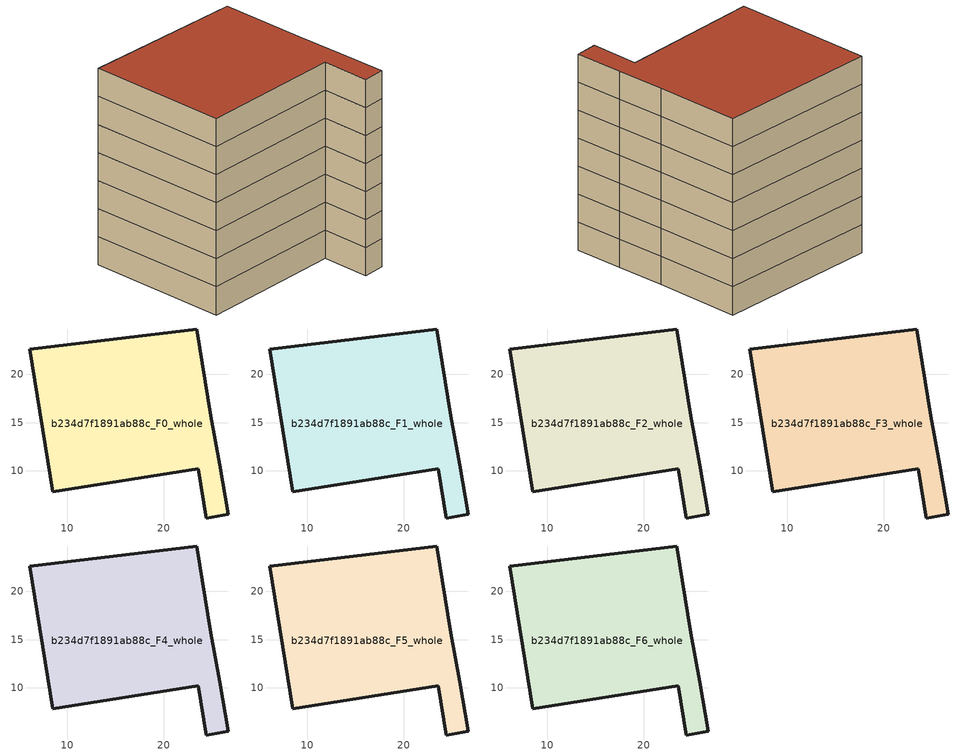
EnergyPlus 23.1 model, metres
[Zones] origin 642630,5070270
b234d7f1891ab88c_F0_whole
 floor ground (EU_floor_Construction): 23.4,24.71 24.9,15.7 25.8,10.6 26.69,5.49 24.39,5.09 23.59,10.2 8.48,7.8 6.09,22.61 z0
 wall outside (EU_wall_Construction): 6.09,22.61 8.48,7.8 23.59,10.2 24.39,5.09 26.69,5.49 25.8,10.6 24.9,15.7 23.4,24.71 6.09,22.61 z0:3
b234d7f1891ab88c_F1_whole
 floor to b234d7f1891ab88c_F0_whole (EU_floor_Construction): 23.4,24.71 24.9,15.7 25.8,10.6 26.69,5.49 24.39,5.09 23.59,10.2 8.48,7.8 6.09,22.61 z3
 wall outside (EU_wall_Construction): 6.09,22.61 8.48,7.8 23.59,10.2 24.39,5.09 26.69,5.49 25.8,10.6 24.9,15.7 23.4,24.71 6.09,22.61 z3:6
b234d7f1891ab88c_F2_whole
 floor to b234d7f1891ab88c_F1_whole (EU_floor_Construction): 23.4,24.71 24.9,15.7 25.8,10.6 26.69,5.49 24.39,5.09 23.59,10.2 8.48,7.8 6.09,22.61 z6
 wall outside (EU_wall_Construction): 6.09,22.61 8.48,7.8 23.59,10.2 24.39,5.09 26.69,5.49 25.8,10.6 24.9,15.7 23.4,24.71 6.09,22.61 z6:9
b234d7f1891ab88c_F3_whole
 floor to b234d7f1891ab88c_F2_whole (EU_floor_Construction): 23.4,24.71 24.9,15.7 25.8,10.6 26.69,5.49 24.39,5.09 23.59,10.2 8.48,7.8 6.09,22.61 z9
 wall outside (EU_wall_Construction): 6.09,22.61 8.48,7.8 23.59,10.2 24.39,5.09 26.69,5.49 25.8,10.6 24.9,15.7 23.4,24.71 6.09,22.61 z9:12
b234d7f1891ab88c_F4_whole
 floor to b234d7f1891ab88c_F3_whole (EU_floor_Construction): 23.4,24.71 24.9,15.7 25.8,10.6 26.69,5.49 24.39,5.09 23.59,10.2 8.48,7.8 6.09,22.61 z12
 wall outside (EU_wall_Construction): 6.09,22.61 8.48,7.8 23.59,10.2 24.39,5.09 26.69,5.49 25.8,10.6 24.9,15.7 23.4,24.71 6.09,22.61 z12:15
b234d7f1891ab88c_F5_whole
 floor to b234d7f1891ab88c_F4_whole (EU_floor_Construction): 23.4,24.71 24.9,15.7 25.8,10.6 26.69,5.49 24.39,5.09 23.59,10.2 8.48,7.8 6.09,22.61 z15
 wall outside (EU_wall_Construction): 6.09,22.61 8.48,7.8 23.59,10.2 24.39,5.09 26.69,5.49 25.8,10.6 24.9,15.7 23.4,24.71 6.09,22.61 z15:18
b234d7f1891ab88c_F6_whole
 floor to b234d7f1891ab88c_F5_whole (EU_floor_Construction): 23.4,24.71 24.9,15.7 25.8,10.6 26.69,5.49 24.39,5.09 23.59,10.2 8.48,7.8 6.09,22.61 z18
 wall outside (EU_wall_Construction): 6.09,22.61 8.48,7.8 23.59,10.2 24.39,5.09 26.69,5.49 25.8,10.6 24.9,15.7 23.4,24.71 6.09,22.61 z18:21
 roof outside (EU_roof_Construction): 26.69,5.49 25.8,10.6 24.9,15.7 23.4,24.71 6.09,22.61 8.48,7.8 23.59,10.2 24.39,5.09 z21
[Building]
EU S2 Campaign: North Axis=0; Terrain=City; Solar Distribution=FullExterior
[Site:Location]
Lyon-Bron: Latitude=45.75; Longitude=5; Time Zone=1; Elevation=198
[SizingPeriod:WeatherFileDays]
AnnualSizingPeriod: Begin Month=1; Begin Day of Month=1; End Month=12; End Day of Month=31; Day of Week for Start Day=Monday; Use Weather File Daylight Saving Period=No; Use Weather File Rain and Snow Indicators=No
[MATERIAL]
EU_InternalMass_Material: Roughness=MediumRough; Thickness=0.1; Conductivity=1; Density=1800; Specific Heat=900; Thermal Absorptance=0.9; Solar Absorptance=0.7; Visible Absorptance=0.7
[MATERIAL:NOMASS] Roughness=MediumRough; Thermal Absorptance=0.9; Solar Absorptance=0.7; Visible Absorptance=0.7
Name | Thermal Resistance
EU_wall_NoMass | 0.776494
EU_roof_NoMass | 0.486893
EU_floor_NoMass | 0.421597
[CONSTRUCTION]
EU_wall_Construction: EU_wall_NoMass
EU_roof_Construction: EU_roof_NoMass
EU_floor_Construction: EU_floor_NoMass
EU_InternalMass_Construction: EU_InternalMass_Material
[ZONE] Type=1; Multiplier=1; Ceiling Height=autocalculate; Floor Area=autocalculate; Part of Total Floor Area=Yes
Name | Volume
b234d7f1891ab88c_F0_whole | 804.66
b234d7f1891ab88c_F1_whole; b234d7f1891ab88c_F2_whole; b234d7f1891ab88c_F3_whole; b234d7f1891ab88c_F4_whole; b234d7f1891ab88c_F5_whole; b234d7f1891ab88c_F6_whole | 804.659
[INTERNALMASS] Construction=EU_InternalMass_Construction; Surface Area=268.22
Name | Zone or ZoneList
b234d7f1891ab88c_F0_whole_EU_InternalMass | b234d7f1891ab88c_F0_whole
b234d7f1891ab88c_F1_whole_EU_InternalMass | b234d7f1891ab88c_F1_whole
b234d7f1891ab88c_F2_whole_EU_InternalMass | b234d7f1891ab88c_F2_whole
b234d7f1891ab88c_F3_whole_EU_InternalMass | b234d7f1891ab88c_F3_whole
b234d7f1891ab88c_F4_whole_EU_InternalMass | b234d7f1891ab88c_F4_whole
b234d7f1891ab88c_F5_whole_EU_InternalMass | b234d7f1891ab88c_F5_whole
b234d7f1891ab88c_F6_whole_EU_InternalMass | b234d7f1891ab88c_F6_whole
[OTHEREQUIPMENT] Fuel Type=Electricity; Design Level Calculation Method=Watts/Area; Power per Zone Floor Area=1; Fraction Latent=0; Fraction Radiant=0; Fraction Lost=0; Carbon Dioxide Generation Rate=0; EndUse Subcategory=EU_Step8_InternalGains
Name | Zone or ZoneList or Space or SpaceList | Schedule
EU_Step8_InternalGain_b234d7f1891ab88c_F0_whole_f000 | b234d7f1891ab88c_F0_whole | EU_Step8_GainSchedule_b234d7f1891ab88c_F0_whole_f000
EU_Step8_InternalGain_b234d7f1891ab88c_F1_whole_f000 | b234d7f1891ab88c_F1_whole | EU_Step8_GainSchedule_b234d7f1891ab88c_F1_whole_f000
EU_Step8_InternalGain_b234d7f1891ab88c_F2_whole_f000 | b234d7f1891ab88c_F2_whole | EU_Step8_GainSchedule_b234d7f1891ab88c_F2_whole_f000
EU_Step8_InternalGain_b234d7f1891ab88c_F3_whole_f000 | b234d7f1891ab88c_F3_whole | EU_Step8_GainSchedule_b234d7f1891ab88c_F3_whole_f000
EU_Step8_InternalGain_b234d7f1891ab88c_F4_whole_f000 | b234d7f1891ab88c_F4_whole | EU_Step8_GainSchedule_b234d7f1891ab88c_F4_whole_f000
EU_Step8_InternalGain_b234d7f1891ab88c_F5_whole_f000 | b234d7f1891ab88c_F5_whole | EU_Step8_GainSchedule_b234d7f1891ab88c_F5_whole_f000
EU_Step8_InternalGain_b234d7f1891ab88c_F6_whole_f000 | b234d7f1891ab88c_F6_whole | EU_Step8_GainSchedule_b234d7f1891ab88c_F6_whole_f000
[ZONEVENTILATION:DESIGNFLOWRATE] Schedule=EU_AlwaysOn; Design Flow Rate Calculation Method=AirChanges/Hour; Air Changes per Hour=0.693814; Ventilation Type=Natural; Fan Pressure Rise=0; Fan Total Efficiency=1; Constant Term Coefficient=1; Temperature Term Coefficient=0; Velocity Term Coefficient=0; Velocity Squared Term Coefficient=0; Minimum Indoor Temperature=-100; Maximum Indoor Temperature=100; Delta Temperature=-100; Minimum Outdoor Temperature=-100; Maximum Outdoor Temperature=100; Maximum Wind Speed=40
Name | Zone or ZoneList or Space or SpaceList
EU_ConstantAir_b234d7f1891ab88c_F0_whole | b234d7f1891ab88c_F0_whole
EU_ConstantAir_b234d7f1891ab88c_F1_whole | b234d7f1891ab88c_F1_whole
EU_ConstantAir_b234d7f1891ab88c_F2_whole | b234d7f1891ab88c_F2_whole
EU_ConstantAir_b234d7f1891ab88c_F3_whole | b234d7f1891ab88c_F3_whole
EU_ConstantAir_b234d7f1891ab88c_F4_whole | b234d7f1891ab88c_F4_whole
EU_ConstantAir_b234d7f1891ab88c_F5_whole | b234d7f1891ab88c_F5_whole
EU_ConstantAir_b234d7f1891ab88c_F6_whole | b234d7f1891ab88c_F6_whole
[HVACTEMPLATE:THERMOSTAT] Constant Heating Setpoint=20; Constant Cooling Setpoint=50
EU_HeatOnly_b234d7f1891ab88c_F0_whole; EU_HeatOnly_b234d7f1891ab88c_F1_whole; EU_HeatOnly_b234d7f1891ab88c_F2_whole; EU_HeatOnly_b234d7f1891ab88c_F3_whole; EU_HeatOnly_b234d7f1891ab88c_F4_whole; EU_HeatOnly_b234d7f1891ab88c_F5_whole; EU_HeatOnly_b234d7f1891ab88c_F6_whole
[HVACTEMPLATE:ZONE:IDEALLOADSAIRSYSTEM] System Availability Schedule=EU_AlwaysOn; Maximum Heating Supply Air Temperature=50; Minimum Cooling Supply Air Temperature=13; Maximum Heating Supply Air Humidity Ratio=0.0156; Minimum Cooling Supply Air Humidity Ratio=0.0077; Heating Limit=NoLimit; Cooling Limit=NoLimit; Heating Availability Schedule=EU_AlwaysOn; Cooling Availability Schedule=EU_CoolingOff; Dehumidification Control Type=ConstantSensibleHeatRatio; Cooling Sensible Heat Ratio=0.7; Dehumidification Setpoint=60; Humidification Control Type=None; Humidification Setpoint=30; Outdoor Air Method=None; Outdoor Air Flow Rate per Person=0.00944; Outdoor Air Flow Rate per Zone Floor Area=0; Outdoor Air Flow Rate per Zone=0; Demand Controlled Ventilation Type=None; Outdoor Air Economizer Type=NoEconomizer; Heat Recovery Type=None; Sensible Heat Recovery Effectiveness=0.7; Latent Heat Recovery Effectiveness=0.65
Name | Template Thermostat
b234d7f1891ab88c_F0_whole | EU_HeatOnly_b234d7f1891ab88c_F0_whole
b234d7f1891ab88c_F1_whole | EU_HeatOnly_b234d7f1891ab88c_F1_whole
b234d7f1891ab88c_F2_whole | EU_HeatOnly_b234d7f1891ab88c_F2_whole
b234d7f1891ab88c_F3_whole | EU_HeatOnly_b234d7f1891ab88c_F3_whole
b234d7f1891ab88c_F4_whole | EU_HeatOnly_b234d7f1891ab88c_F4_whole
b234d7f1891ab88c_F5_whole | EU_HeatOnly_b234d7f1891ab88c_F5_whole
b234d7f1891ab88c_F6_whole | EU_HeatOnly_b234d7f1891ab88c_F6_whole
[SIZING:ZONE] Zone Cooling Design Supply Air Temperature Input Method=SupplyAirTemperature; Zone Cooling Design Supply Air Temperature=13; Zone Heating Design Supply Air Temperature Input Method=SupplyAirTemperature; Zone Heating Design Supply Air Temperature=50; Zone Cooling Design Supply Air Humidity Ratio=0.008; Zone Heating Design Supply Air Humidity Ratio=0.008; Cooling Design Air Flow Method=DesignDay; Cooling Design Air Flow Rate=0; Cooling Minimum Air Flow per Zone Floor Area=0.000762; Cooling Minimum Air Flow=0; Cooling Minimum Air Flow Fraction=0.2; Heating Design Air Flow Method=DesignDay; Heating Design Air Flow Rate=0; Heating Maximum Air Flow per Zone Floor Area=0.002032; Heating Maximum Air Flow=0.141576; Heating Maximum Air Flow Fraction=0.3; Account for Dedicated Outdoor Air System=No; Dedicated Outdoor Air System Control Strategy=NeutralSupplyAir; Dedicated Outdoor Air Low Setpoint Temperature for Design=autosize; Dedicated Outdoor Air High Setpoint Temperature for Design=autosize; Zone Load Sizing Method=Sensible Load Only No Latent Load; Zone Latent Cooling Design Supply Air Humidity Ratio Input Method=HumidityRatioDifference; Zone Cooling Design Supply Air Humidity Ratio Difference=0.005; Zone Latent Heating Design Supply Air Humidity Ratio Input Method=HumidityRatioDifference; Zone Humidification Design Supply Air Humidity Ratio Difference=0.005
b234d7f1891ab88c_F0_whole; b234d7f1891ab88c_F1_whole; b234d7f1891ab88c_F2_whole; b234d7f1891ab88c_F3_whole; b234d7f1891ab88c_F4_whole; b234d7f1891ab88c_F5_whole; b234d7f1891ab88c_F6_whole
[SCHEDULE:CONSTANT]
Name | Hourly Value
EU_AlwaysOn | 1
EU_CoolingOff | 0
[SCHEDULE:FILE] Column Number=1; Rows to Skip at Top=0; Number of Hours of Data=8760; Column Separator=Comma; Interpolate to Timestep=No; Minutes per Item=60; Adjust Schedule for Daylight Savings=Yes
Name | File
EU_Step8_GainSchedule_b234d7f1891ab88c_F0_whole_f000 | C:\Users\o_iseri\Desktop\OpenUBEM\openubem\outputs\eu_evidence\EU-11\FR-LYO-HAUTCOEURPENTES\idfs\b234d7f1891ab88c\b234d7f1891ab88c_F0_whole_f000_gain.csv
EU_Step8_GainSchedule_b234d7f1891ab88c_F1_whole_f000 | C:\Users\o_iseri\Desktop\OpenUBEM\openubem\outputs\eu_evidence\EU-11\FR-LYO-HAUTCOEURPENTES\idfs\b234d7f1891ab88c\b234d7f1891ab88c_F1_whole_f000_gain.csv
EU_Step8_GainSchedule_b234d7f1891ab88c_F2_whole_f000 | C:\Users\o_iseri\Desktop\OpenUBEM\openubem\outputs\eu_evidence\EU-11\FR-LYO-HAUTCOEURPENTES\idfs\b234d7f1891ab88c\b234d7f1891ab88c_F2_whole_f000_gain.csv
EU_Step8_GainSchedule_b234d7f1891ab88c_F3_whole_f000 | C:\Users\o_iseri\Desktop\OpenUBEM\openubem\outputs\eu_evidence\EU-11\FR-LYO-HAUTCOEURPENTES\idfs\b234d7f1891ab88c\b234d7f1891ab88c_F3_whole_f000_gain.csv
EU_Step8_GainSchedule_b234d7f1891ab88c_F4_whole_f000 | C:\Users\o_iseri\Desktop\OpenUBEM\openubem\outputs\eu_evidence\EU-11\FR-LYO-HAUTCOEURPENTES\idfs\b234d7f1891ab88c\b234d7f1891ab88c_F4_whole_f000_gain.csv
EU_Step8_GainSchedule_b234d7f1891ab88c_F5_whole_f000 | C:\Users\o_iseri\Desktop\OpenUBEM\openubem\outputs\eu_evidence\EU-11\FR-LYO-HAUTCOEURPENTES\idfs\b234d7f1891ab88c\b234d7f1891ab88c_F5_whole_f000_gain.csv
EU_Step8_GainSchedule_b234d7f1891ab88c_F6_whole_f000 | C:\Users\o_iseri\Desktop\OpenUBEM\openubem\outputs\eu_evidence\EU-11\FR-LYO-HAUTCOEURPENTES\idfs\b234d7f1891ab88c\b234d7f1891ab88c_F6_whole_f000_gain.csv
